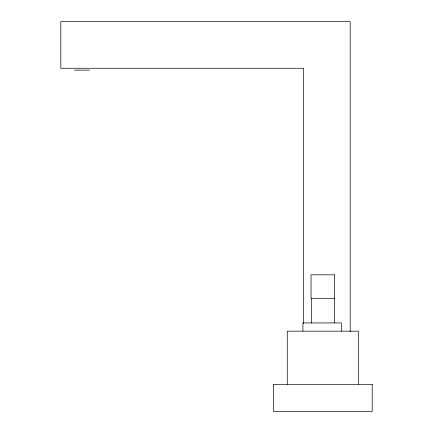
<?xml version="1.0" encoding="UTF-8"?>
<svg xmlns="http://www.w3.org/2000/svg" width="433" height="433" viewBox="0 0 433 433"><rect width="100%" height="100%" fill="white"/><g stroke="black" fill="none" stroke-linecap="round" stroke-linejoin="round"><path stroke-width="0.65" d="M74.606 70.13L89.523 70.13M358.302 384.277L358.302 331.18L287.263 331.18L287.263 384.277M350.189 331.635L350.189 21.65L60.804 21.65L60.804 68.262L303.576 68.262L303.576 323.532M341.339 331.153L341.339 322.931L302.932 322.931L302.932 331.153M334.341 298.077L334.341 322.931M311.408 298.077L311.408 322.931M334.53 274.825L311.035 274.825L311.035 298.321L334.53 298.321L334.53 274.825M372.196 384.315L273.369 384.315L273.369 411.35L372.196 411.35L372.196 384.315"/></g></svg>
